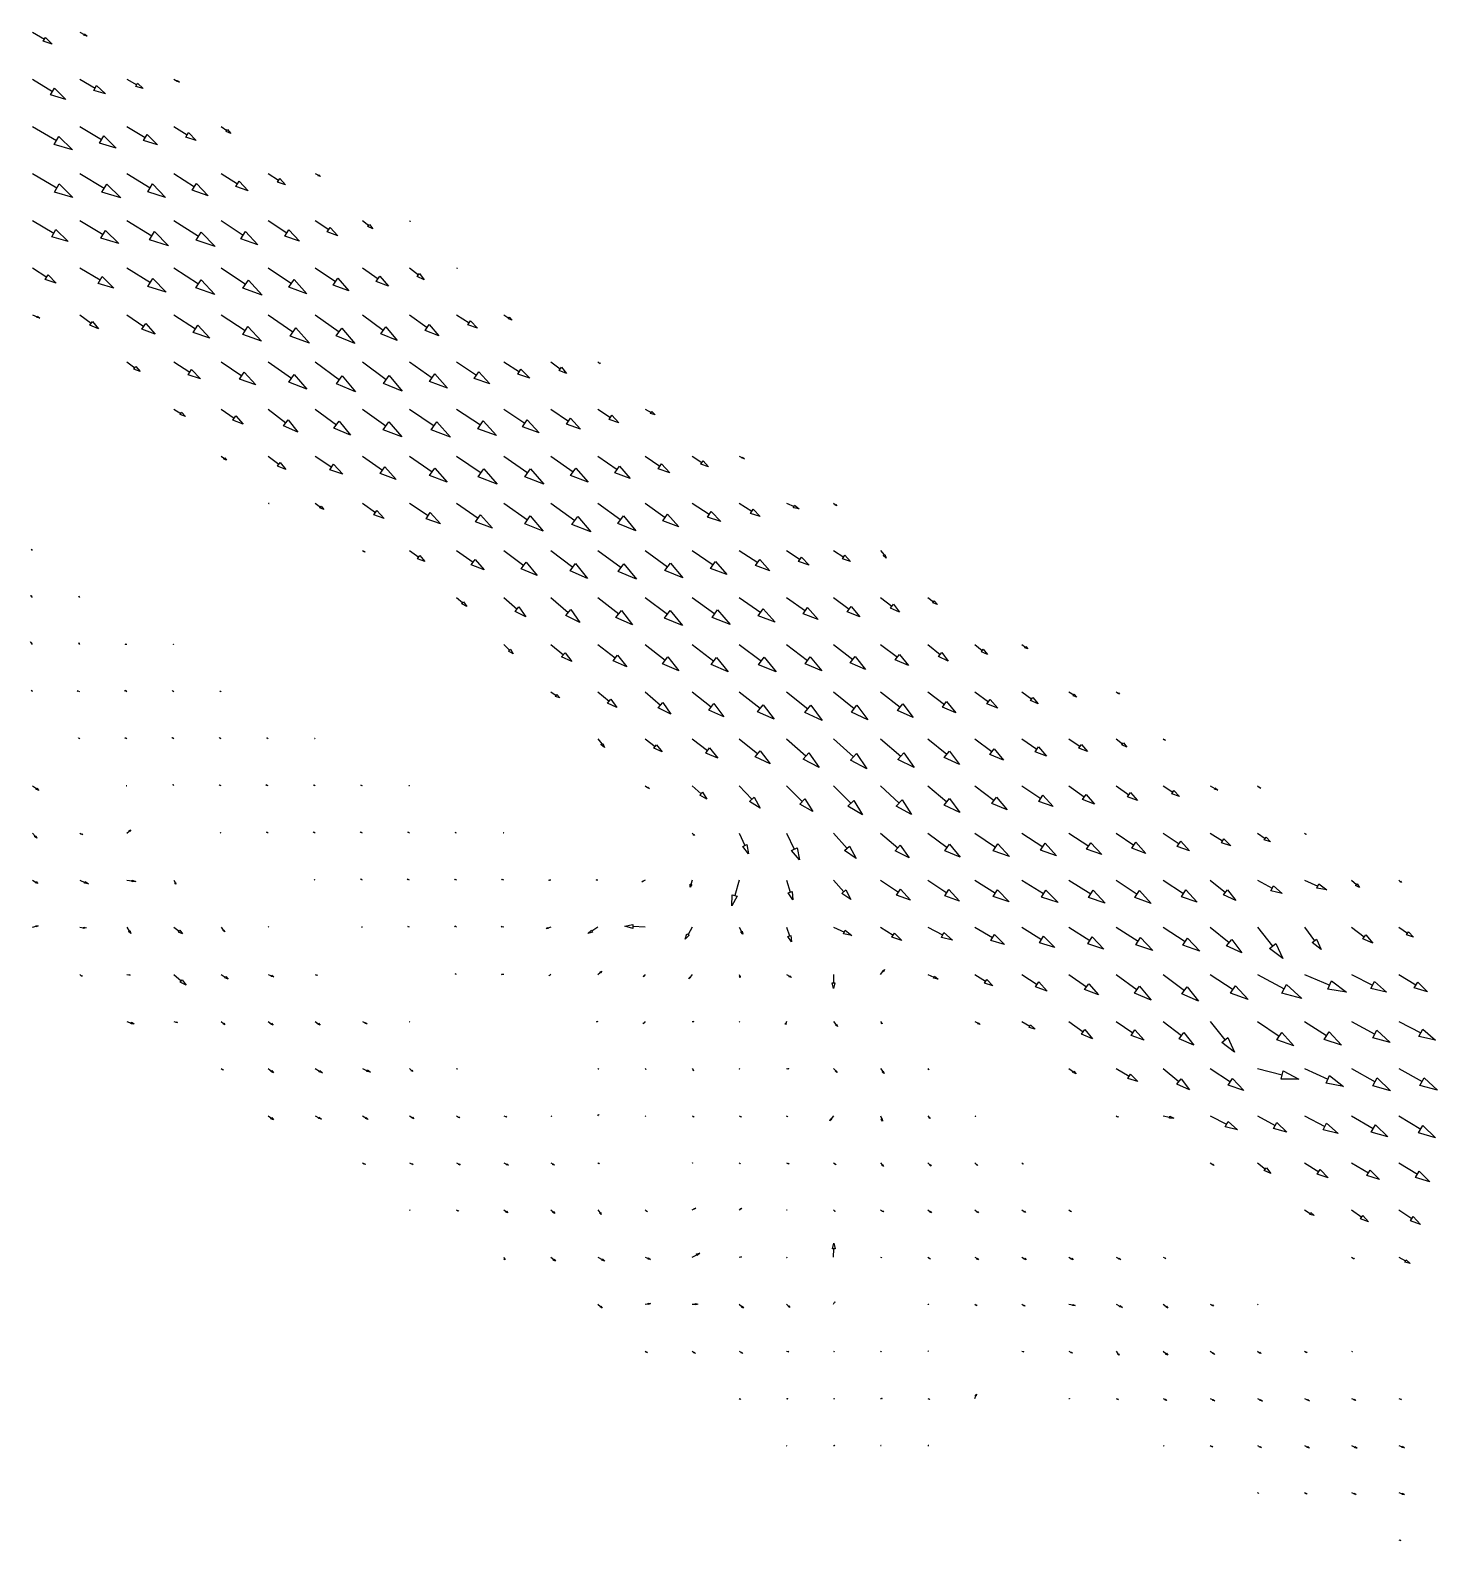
# Model space of a CAD drawing. Extents: x 64425 to 71228, y 9509 to 12475.
# Drawn here: x 68774 to 69522, y 10424 to 11226 of the extents above; entities that cross this region are included whole.
import ezdxf

# ---------------------------------------------------------------- set-up
doc = ezdxf.new("R2010")
doc.units = 0

# ---------------------------------------------------------------- blocks, each defined once
blk = doc.blocks.new('vector')
at = {"color": 0}
for points in [[(0, 0, 0), (0.6, 0, 0)], [(1, 0, 0), (0.6, -0.1, 0), (0.6, 0.1, 0), (1, 0, 0)]]:
    blk.add_polyline3d(points, dxfattribs=at)

msp = doc.modelspace()

# ---------------------------------------------------------------- block references
at = {"color": 7}
for p, xscale, yscale, rotation in [((68775, 11225), 12.1687159895, 12.1687159895, -31.3330945836), ((68800, 11225), 4.46586961619, 4.46586961619, -28.5834530339), ((68775, 11200), 20.5426169009, 20.5426169009, -31.4018367057), ((68800, 11200), 15.6473914305, 15.6473914305, -29.7010724505), ((68825, 11200), 9.97184896951, 9.97184896951, -29.5691946525), ((68850, 11200), 3.28189821692, 3.28189821692, -27.9017828767), ((68775, 11175), 24.4909018873, 24.4909018873, -30.6920664579), ((68800, 11175), 22.5353301386, 22.5353301386, -30.7798544325), ((68825, 11175), 19.0214220244, 19.0214220244, -31.1305960046), ((68850, 11175), 13.8934656184, 13.8934656184, -32.6265796317), ((68875, 11175), 6.35863212318, 6.35863212318, -35.6291728816), ((68775, 11150), 24.8983931678, 24.8983931678, -30.9708940441), ((68800, 11150), 25.2728446995, 25.2728446995, -30.7333179764), ((68825, 11150), 24.1352064288, 24.1352064288, -31.681822594), ((68850, 11150), 21.6029917083, 21.6029917083, -33.1842367077), ((68875, 11150), 17.1096197051, 17.1096197051, -32.4150526446), ((68900, 11150), 11.020496813, 11.020496813, -33.0046300762), ((68925, 11150), 3.21895014426, 3.21895014426, -28.871713647), ((68775, 11125), 21.8085989609, 21.8085989609, -30.4984649772), ((68800, 11125), 24.093719443, 24.093719443, -30.3252960563), ((68825, 11125), 25.8770561816, 25.8770561816, -31.3085202096), ((68850, 11125), 25.7480996141, 25.7480996141, -32.2121538985), ((68875, 11125), 23.4081310489, 23.4081310489, -33.4531289291), ((68900, 11125), 19.8083337934, 19.8083337934, -33.1960403925), ((68925, 11125), 14.3350135245, 14.3350135245, -33.8677177784), ((68950, 11125), 7.04823778905, 7.04823778905, -37.6812691244), ((68975, 11125), 0.671815403283, 0.671815403283, -52.4279368295), ((68825, 11100), 24.5011694383, 24.5011694383, -32.0458244182), ((68850, 11100), 25.9634308919, 25.9634308919, -33.1242202564), ((68875, 11100), 26.1405225687, 26.1405225687, -33.7697030155), ((68900, 11100), 24.8001559438, 24.8001559438, -34.0729763774), ((68775, 11100), 14.9266835909, 14.9266835909, -33.498459046), ((68800, 11100), 21.0052553909, 21.0052553909, -31.0301799091), ((68925, 11100), 21.6978016964, 21.6978016964, -34.6054972572), ((68950, 11100), 16.9135736547, 16.9135736547, -35.1201450943), ((68975, 11100), 10.1209255452, 10.1209255452, -39.2296477737), ((69000, 11100), 0.612364781074, 0.612364781074, -44.7734417883), ((68775, 11075), 4.23291185008, 4.23291185008, -24.2385170278), ((68800, 11075), 12.4491163337, 12.4491163337, -36.5623480721), ((68825, 11075), 18.2344025023, 18.2344025023, -34.2625069678), ((68850, 11075), 22.8039901859, 22.8039901859, -33.0666535181), ((68875, 11075), 25.5522075182, 25.5522075182, -33.034264541), ((68900, 11075), 26.5392691327, 26.5392691327, -34.6136677273), ((68925, 11075), 25.8766943261, 25.8766943261, -35.8256894233), ((68950, 11075), 23.0116234092, 23.0116234092, -36.5221810135), ((68975, 11075), 19.1808264133, 19.1808264133, -35.5395905), ((69000, 11075), 13.160733808, 13.160733808, -32.4236553971), ((69025, 11075), 5.39469632938, 5.39469632938, -32.2416389035), ((68825, 11050), 8.76607166617, 8.76607166617, -35.6979829549), ((68850, 11050), 16.697446042, 16.697446042, -32.276489162), ((68875, 11050), 22.0724926784, 22.0724926784, -33.4336035767), ((68900, 11050), 25.1375498075, 25.1375498075, -35.12361143), ((68925, 11050), 26.4854555187, 26.4854555187, -36.5717376791), ((68950, 11050), 26.2325220532, 26.2325220532, -36.3110430636), ((68975, 11050), 24.4920608079, 24.4920608079, -34.7425615698), ((69000, 11050), 21.0736283634, 21.0736283634, -33.4006762183), ((69025, 11050), 16.2874755272, 16.2874755272, -31.8824726895), ((69050, 11050), 10.3331355755, 10.3331355755, -35.8762925207), ((69075, 11050), 1.4560186781, 1.4560186781, -40.721837819), ((68850, 11025), 7.17695281492, 7.17695281492, -32.6623409544), ((68875, 11025), 14.1427701626, 14.1427701626, -34.1224273164), ((68900, 11025), 19.8915639273, 19.8915639273, -38.0541426489), ((68925, 11025), 23.2789392397, 23.2789392397, -36.340003221), ((68950, 11025), 25.5559295265, 25.5559295265, -35.3282340224), ((68975, 11025), 26.3702559967, 26.3702559967, -34.3505977463), ((69000, 11025), 25.299093912, 25.299093912, -33.482983664), ((69025, 11025), 22.5874918954, 22.5874918954, -33.8027661046), ((69050, 11025), 19.01715359, 19.01715359, -34.3348223101), ((69075, 11025), 13.3366872643, 13.3366872643, -33.5659699083), ((69100, 11025), 6.14836815081, 6.14836815081, -29.3361649703), ((68875, 11000), 3.53435986469, 3.53435986469, -35.3593627658), ((68900, 11000), 11.7799938762, 11.7799938762, -37.2591759764), ((68925, 11000), 17.4455201845, 17.4455201845, -33.2860119426), ((68950, 11000), 21.7613316227, 21.7613316227, -34.9301131234), ((68975, 11000), 24.3028571288, 24.3028571288, -34.7781373049), ((69000, 11000), 26.1833524877, 26.1833524877, -34.4514948038), ((69025, 11000), 25.8796429937, 25.8796429937, -34.789060198), ((69050, 11000), 24.227146647, 24.227146647, -34.943071916), ((69075, 11000), 20.7179771235, 20.7179771235, -34.6586754709), ((69100, 11000), 15.8560402107, 15.8560402107, -33.9917495124), ((69125, 11000), 10.3573953898, 10.3573953898, -32.9099004938), ((69150, 11000), 3.05947329162, 3.05947329162, -26.8883951245), ((68900, 10975), 0.602059912413, 0.602059912413, -12.8082090008), ((68925, 10975), 5.67276875673, 5.67276875673, -35.783811137), ((68950, 10975), 14.0976222899, 14.0976222899, -35.3456021984), ((68975, 10975), 19.687862084, 19.687862084, -33.5704052566), ((69000, 10975), 23.1830882282, 23.1830882282, -34.8560957388), ((69025, 10975), 25.652567498, 25.652567498, -35.0161925063), ((69050, 10975), 26.0434316855, 26.0434316855, -35.3805852918), ((69075, 10975), 24.8408697756, 24.8408697756, -35.8779275109), ((69100, 10975), 21.8718558402, 21.8718558402, -35.0748484855), ((69125, 10975), 17.9597576627, 17.9597576627, -32.5245116749), ((69150, 10975), 13.1158571138, 13.1158571138, -32.4516395504), ((69175, 10975), 7.39712185105, 7.39712185105, -22.9814748588), ((69200, 10975), 2.33643596936, 2.33643596936, -37.1831692488), ((68775, 10950), 1.01500144856, 1.01500144856, 138.68410192), ((68950, 10950), 1.81119557393, 1.81119557393, -31.741322318), ((68975, 10950), 10.111231613, 10.111231613, -36.0685648127), ((69000, 10950), 17.9037444432, 17.9037444432, -35.4825834514), ((69025, 10950), 22.1884744583, 22.1884744583, -36.8857652802), ((69050, 10950), 24.513235124, 24.513235124, -37.46287452), ((69075, 10950), 25.4823819517, 25.4823819517, -36.6203149719), ((69100, 10950), 24.6955565532, 24.6955565532, -35.8792160816), ((69125, 10950), 22.4973795709, 22.4973795709, -34.7582142665), ((69150, 10950), 19.5314532658, 19.5314532658, -33.4149921767), ((69175, 10950), 14.5309534749, 14.5309534749, -32.9730281698), ((69200, 10950), 10.7938432994, 10.7938432994, -32.9198474925), ((69225, 10950), 5.05163576007, 5.05163576007, -53.061233311), ((68775, 10925), 1.47291691576, 1.47291691576, 133.530097549), ((68800, 10925), 0.912682258469, 0.912682258469, 124.084705358), ((69025, 10925), 15.6326688406, 15.6326688406, -41.23091513), ((69050, 10925), 20.2888973371, 20.2888973371, -40.819134455), ((69075, 10925), 23.45037775, 23.45037775, -38.3357679858), ((69100, 10925), 24.7304807525, 24.7304807525, -36.8336447032), ((69125, 10925), 24.6552237213, 24.6552237213, -35.4103873446), ((69150, 10925), 23.1421893632, 23.1421893632, -34.6639435944), ((69175, 10925), 20.5061417236, 20.5061417236, -34.8255619392), ((69200, 10925), 17.3377131377, 17.3377131377, -36.3446616169), ((69225, 10925), 12.6966428425, 12.6966428425, -37.2872806902), ((69000, 10925), 7.13112686543, 7.13112686543, -41.2970535408), ((69250, 10925), 6.41455205529, 6.41455205529, -35.6056969229), ((68775, 10900), 1.89959740253, 1.89959740253, 127.28672336), ((69075, 10900), 19.337833869, 19.337833869, -37.599165456), ((69100, 10900), 22.6408691379, 22.6408691379, -37.8004614118), ((69125, 10900), 24.047486373, 24.047486373, -37.0767736968), ((69150, 10900), 24.3575595071, 24.3575595071, -36.5174943347), ((69175, 10900), 23.4379204386, 23.4379204386, -36.4945956458), ((69200, 10900), 21.5760411986, 21.5760411986, -37.8254413326), ((68800, 10900), 0.99411310325, 0.99411310325, 117.575159946), ((68825, 10900), 0.870994352894, 0.870994352894, 168.22807823), ((68850, 10900), 0.336242770143, 0.336242770143, 144.502370149), ((69025, 10900), 7.00872936933, 7.00872936933, -43.7211188256), ((69050, 10900), 14.2764213222, 14.2764213222, -39.1476198977), ((69225, 10900), 18.5034180028, 18.5034180028, -36.710143404), ((69250, 10900), 14.0121422716, 14.0121422716, -38.6328328346), ((69275, 10900), 8.4507592756, 8.4507592756, -37.9494609455), ((69300, 10900), 3.83235295288, 3.83235295288, -36.2371981811), ((68775, 10875), 0.940239053343, 0.940239053343, 125.081432901), ((68800, 10875), 1.4782656489, 1.4782656489, 161.444591049), ((68825, 10875), 1.32550731693, 1.32550731693, 143.601641007), ((68850, 10875), 1.208778461, 1.208778461, 150.153265369), ((68875, 10875), 0.754267129165, 0.754267129165, 149.191189358), ((69050, 10875), 5.8287541302, 5.8287541302, -34.3886005202), ((69075, 10875), 12.9909942765, 12.9909942765, -39.7756133322), ((69100, 10875), 18.1024857497, 18.1024857497, -40.9206460224), ((69125, 10875), 21.5126549754, 21.5126549754, -38.3143847363), ((69150, 10875), 23.6226183719, 23.6226183719, -38.0611709784), ((69175, 10875), 24.3235635502, 24.3235635502, -38.6213837836), ((69200, 10875), 23.6297713932, 23.6297713932, -39.1480240481), ((69225, 10875), 22.0494699261, 22.0494699261, -38.3661044845), ((69250, 10875), 18.6498751203, 18.6498751203, -36.9444913342), ((69275, 10875), 15.0781872475, 15.0781872475, -35.5940107557), ((69300, 10875), 10.8126156842, 10.8126156842, -36.457193279), ((69325, 10875), 5.02500563246, 5.02500563246, -33.7571654425), ((69350, 10875), 2.24522879823, 2.24522879823, -33.8067642907), ((68800, 10850), 0.813322010875, 0.813322010875, 142.673670391), ((68825, 10850), 1.2181596885, 1.2181596885, 149.518841085), ((68850, 10850), 1.41114924162, 1.41114924162, 147.400588323), ((68875, 10850), 1.28866877506, 1.28866877506, 146.297742485), ((68900, 10850), 0.949849990496, 0.949849990496, 148.016388764), ((68925, 10850), 0.484373914899, 0.484373914899, 148.916700824), ((69075, 10850), 5.706628262, 5.706628262, -52.7265148445), ((69100, 10850), 11.3259287573, 11.3259287573, -37.3085887273), ((69125, 10850), 17.1106027742, 17.1106027742, -36.8114689766), ((69150, 10850), 21.0345079986, 21.0345079986, -38.9240519985), ((69175, 10850), 23.0276670817, 23.0276670817, -41.052785875), ((69200, 10850), 23.8009973766, 23.8009973766, -41.6544491588), ((69225, 10850), 23.4840897979, 23.4840897979, -40.343770872), ((69250, 10850), 21.6949904793, 21.6949904793, -38.8657025027), ((69275, 10850), 18.9263831458, 18.9263831458, -36.4983495754), ((69300, 10850), 16.0423338246, 16.0423338246, -35.0229494663), ((69325, 10850), 11.932521472, 11.932521472, -34.1727961794), ((69350, 10850), 7.17725998394, 7.17725998394, -37.3397101144), ((69375, 10850), 1.3931021807, 1.3931021807, -34.6784055116), ((68775, 10825), 4.03365893712, 4.03365893712, -35.7567510928), ((68825, 10825), 0.366824113233, 0.366824113233, 156.550529431), ((68850, 10825), 0.950026895915, 0.950026895915, 124.976944577), ((68875, 10825), 1.22906207359, 1.22906207359, 148.596526402), ((68900, 10825), 1.34305883104, 1.34305883104, 151.24695936), ((68925, 10825), 1.17460233258, 1.17460233258, 149.880911511), ((68950, 10825), 0.881810193365, 0.881810193365, 151.181539466), ((68975, 10825), 0.378774009941, 0.378774009941, 139.472186747), ((69100, 10825), 2.65063506459, 2.65063506459, -29.4925760163), ((69125, 10825), 10.4954348403, 10.4954348403, -41.3167621872), ((69150, 10825), 16.1535519661, 16.1535519661, -46.6366660748), ((69175, 10825), 19.5722157464, 19.5722157464, -44.1008215741), ((69200, 10825), 21.6971120599, 21.6971120599, -44.8338550578), ((69225, 10825), 22.342234446, 22.342234446, -42.54906739), ((69250, 10825), 22.0741831536, 22.0741831536, -39.4422173259), ((69275, 10825), 21.3918717803, 21.3918717803, -36.5419736781), ((69300, 10825), 19.9429040488, 19.9429040488, -33.3110569466), ((69325, 10825), 16.6194773658, 16.6194773658, -35.5088857812), ((69350, 10825), 13.7201537862, 13.7201537862, -34.1893259436), ((69375, 10825), 10.2156137781, 10.2156137781, -32.5878035975), ((69400, 10825), 4.58843655598, 4.58843655598, -28.8470717401), ((69425, 10825), 2.11212841105, 2.11212841105, -35.0127321245), ((68775, 10800), 3.51843492154, 3.51843492154, -51.1422376098), ((68800, 10800), 1.85905711519, 1.85905711519, -26.028732921), ((68825, 10800), 2.74829327143, 2.74829327143, 40.0584758994), ((68875, 10800), 0.66188460448, 0.66188460448, 147.114196544), ((68900, 10800), 1.06112340385, 1.06112340385, 149.700846236), ((68925, 10800), 1.27431225141, 1.27431225141, 151.792453681), ((68950, 10800), 1.34756362786, 1.34756362786, 150.697712655), ((68975, 10800), 1.05867221135, 1.05867221135, 150.515751905), ((69000, 10800), 0.837972939592, 0.837972939592, 161.488346032), ((69025, 10800), 0.375778919114, 0.375778919114, 149.804520452), ((69125, 10800), 1.78779630958, 1.78779630958, -49.5008494662), ((69150, 10800), 12.0056700952, 12.0056700952, -66.0918588892), ((69175, 10800), 15.862250228, 15.862250228, -63.5958642298), ((69200, 10800), 18.0874586195, 18.0874586195, -48.367427331), ((69225, 10800), 20.1499235174, 20.1499235174, -40.9031008611), ((69250, 10800), 21.4702531852, 21.4702531852, -36.6201052117), ((69275, 10800), 22.2135720015, 22.2135720015, -34.2742173395), ((69300, 10800), 22.0352231519, 22.0352231519, -33.1857715111), ((69325, 10800), 20.8672140278, 20.8672140278, -33.2787375891), ((69350, 10800), 19.0961429767, 19.0961429767, -34.3091589223), ((69375, 10800), 16.8894577271, 16.8894577271, -34.0657665214), ((69400, 10800), 12.8771126575, 12.8771126575, -32.1382346543), ((69425, 10800), 8.30960636521, 8.30960636521, -34.3391753917), ((69450, 10800), 1.20792989253, 1.20792989253, -37.5145369285), ((68775, 10775), 3.30519344389, 3.30519344389, -31.7994867234), ((68800, 10775), 4.97591552165, 4.97591552165, -23.9202240498), ((68825, 10775), 4.72636177814, 4.72636177814, -7.91691403213), ((68850, 10775), 2.31466980668, 2.31466980668, -64.3024678566), ((68925, 10775), 0.794441028318, 0.794441028318, 149.189374917), ((68950, 10775), 1.18073370367, 1.18073370367, 146.939537478), ((68975, 10775), 1.32265091046, 1.32265091046, 153.21823738), ((69000, 10775), 1.18824880515, 1.18824880515, 150.991187762), ((69025, 10775), 1.27559839755, 1.27559839755, 153.974309976), ((69050, 10775), 1.10697060904, 1.10697060904, -176.936131186), ((69075, 10775), 0.861886432408, 0.861886432408, 170.600675453), ((69100, 10775), 1.8338527829, 1.8338527829, -154.52377012), ((69125, 10775), 3.90949187424, 3.90949187424, -105.250106185), ((69150, 10775), 14.1051121283, 14.1051121283, -106.436172889), ((69175, 10775), 11.0248682466, 11.0248682466, -72.0484441411), ((69200, 10775), 13.708997395, 13.708997395, -48.0087700577), ((69225, 10775), 19.169520166, 19.169520166, -33.6138792072), ((69250, 10775), 20.1834766172, 20.1834766172, -33.2469538312), ((69275, 10775), 21.5020956656, 21.5020956656, -32.1460421038), ((69300, 10775), 22.6004605253, 22.6004605253, -31.7684025995), ((69325, 10775), 22.801559648, 22.801559648, -32.2456246899), ((69350, 10775), 22.366572523, 22.366572523, -33.3336357731), ((69375, 10775), 21.470454543, 21.470454543, -32.9017243589), ((69400, 10775), 17.2874913637, 17.2874913637, -38.790822618), ((69425, 10775), 14.8692721166, 14.8692721166, -28.5999199292), ((69450, 10775), 12.8581173285, 12.8581173285, -23.7853541274), ((69475, 10775), 5.75903286112, 5.75903286112, -43.2167586832), ((69500, 10775), 1.84910725341, 1.84910725341, -41.4862001825), ((68775, 10750), 3.11811971101, 3.11811971101, 16.1720087171), ((68800, 10750), 3.4319824095, 3.4319824095, -5.72246980095), ((68825, 10750), 3.9333527598, 3.9333527598, -57.4638201148), ((68850, 10750), 5.72073740564, 5.72073740564, -36.6195100977), ((68875, 10750), 3.10495266517, 3.10495266517, -51.7342767329), ((68900, 10750), 0.451532979999, 0.451532979999, 49.2745809266), ((68950, 10750), 0.483371054213, 0.483371054213, 148.538073612), ((68975, 10750), 0.995740123625, 0.995740123625, 150.807566997), ((69000, 10750), 1.19082903907, 1.19082903907, 144.128483752), ((69025, 10750), 1.46844433496, 1.46844433496, 161.647948754), ((69050, 10750), 2.63470649568, 2.63470649568, -166.279942821), ((69075, 10750), 6.24271703011, 6.24271703011, -147.729979303), ((69100, 10750), 10.822720765, 10.822720765, 176.705028628), ((69125, 10750), 7.29888402626, 7.29888402626, -119.866608055), ((69150, 10750), 4.20383461223, 4.20383461223, -62.3666408299), ((69175, 10750), 8.13589214156, 8.13589214156, -70.61001491), ((69200, 10750), 10.6341169219, 10.6341169219, -23.7197719815), ((69225, 10750), 13.1724370335, 13.1724370335, -31.7191300876), ((69250, 10750), 14.8737429559, 14.8737429559, -26.9688533912), ((69275, 10750), 18.2090627743, 18.2090627743, -29.7807570667), ((69300, 10750), 20.450649413, 20.450649413, -31.4857720009), ((69325, 10750), 21.8623571729, 21.8623571729, -31.9562469306), ((69350, 10750), 23.0146016553, 23.0146016553, -32.4097607932), ((69375, 10750), 23.2019337743, 23.2019337743, -33.1863868536), ((69400, 10750), 21.4929825381, 21.4929825381, -38.9865624789), ((69425, 10750), 21.3060757306, 21.3060757306, -50.938606958), ((69450, 10750), 14.7374335256, 14.7374335256, -53.5769385845), ((69475, 10750), 13.9938900962, 13.9938900962, -36.9838334188), ((69500, 10750), 9.50541571237, 9.50541571237, -33.8453266436), ((68825, 10725), 1.77578015206, 1.77578015206, -10.2856793728), ((68850, 10725), 8.59296342483, 8.59296342483, -42.0153056354), ((68875, 10725), 4.49191929726, 4.49191929726, -34.168800893), ((68900, 10725), 3.23024589702, 3.23024589702, -23.4986691291), ((69000, 10725), 0.849197297365, 0.849197297365, 157.548517888), ((69075, 10725), 2.64167690277, 2.64167690277, 40.6660393522), ((69125, 10725), 2.97518982483, 2.97518982483, -126.067212766), ((69175, 10725), 3.12518445726, 3.12518445726, -31.4782194028), ((69225, 10725), 3.31457662217, 3.31457662217, 52.2548266305), ((69250, 10725), 6.00693733356, 6.00693733356, -24.0339058283), ((69275, 10725), 11.367511434, 11.367511434, -32.3104212612), ((69300, 10725), 16.0934499367, 16.0934499367, -33.1554846548), ((69325, 10725), 18.996836807, 18.996836807, -34.8263135673), ((69350, 10725), 23.0133584045, 23.0133584045, -36.213439193), ((69375, 10725), 23.4564368597, 23.4564368597, -37.147919251), ((69400, 10725), 24.148215026, 24.148215026, -33.5980262069), ((69425, 10725), 26.8492203947, 26.8492203947, -28.3733511377), ((69450, 10725), 24.1880597334, 24.1880597334, -22.7780254062), ((69475, 10725), 20.788175888, 20.788175888, -26.7668176594), ((69500, 10725), 17.8421863985, 17.8421863985, -31.2516132904), ((68800, 10725), 1.75580922148, 1.75580922148, -40.2827917992), ((68925, 10725), 1.24702065689, 1.24702065689, -26.0413808018), ((69025, 10725), 1.21297240178, 1.21297240178, 179.880454739), ((69050, 10725), 1.17273885988, 1.17273885988, -141.570865293), ((69100, 10725), 1.41927665159, 1.41927665159, -122.340803793), ((69150, 10725), 1.68706894008, 1.68706894008, -75.4702781566), ((69200, 10725), 7.44202468551, 7.44202468551, -90.2165333984), ((69325, 10700), 15.5077754476, 15.5077754476, -36.3466171676), ((69350, 10700), 17.9430626457, 17.9430626457, -33.5858906002), ((69375, 10700), 20.5436638001, 20.5436638001, -37.4495337306), ((69400, 10700), 20.6868771821, 20.6868771821, -51.916242108), ((69425, 10700), 23.2787432036, 23.2787432036, -33.6636959733), ((69450, 10700), 23.2159209836, 23.2159209836, -32.5279734079), ((69475, 10700), 23.3449225272, 23.3449225272, -28.426480704), ((69500, 10700), 21.9551426025, 21.9551426025, -26.9051812809), ((68825, 10700), 4.14935153421, 4.14935153421, -18.4041880984), ((68850, 10700), 1.94394103556, 1.94394103556, -15.8390553529), ((68875, 10700), 2.75101379562, 2.75101379562, -41.8871981176), ((68900, 10700), 3.25884531652, 3.25884531652, -36.0262269971), ((68925, 10700), 3.190155229, 3.190155229, -37.671688811), ((68950, 10700), 2.83447303341, 2.83447303341, -26.7483186633), ((68975, 10700), 0.243711057074, 0.243711057074, -54.2027465931), ((69075, 10700), 0.807183654732, 0.807183654732, -170.265115584), ((69100, 10700), 1.58088169447, 1.58088169447, -125.511400189), ((69125, 10700), 0.839279042544, 0.839279042544, -3.74349335423), ((69150, 10700), 0.409771137463, 0.409771137463, -42.9622918582), ((69175, 10700), 1.73801735707, 1.73801735707, -107.23806593), ((69200, 10700), 3.41691760206, 3.41691760206, -51.2735727522), ((69225, 10700), 1.47991689304, 1.47991689304, -54.5642904631), ((69275, 10700), 3.32742122465, 3.32742122465, -27.8053311609), ((69300, 10700), 8.11448965651, 8.11448965651, -30.5714283357), ((69425, 10675), 22.6651002427, 22.6651002427, -14.3373135457), ((69450, 10675), 22.7027354839, 22.7027354839, -24.4557809674), ((69475, 10675), 23.7653470087, 23.7653470087, -29.509149835), ((69500, 10675), 23.6281745851, 23.6281745851, -29.1368957012), ((68875, 10675), 1.58276019809, 1.58276019809, -34.4107035218), ((68900, 10675), 3.55676600966, 3.55676600966, -37.5664111991), ((68925, 10675), 4.36277179662, 4.36277179662, -30.8971938554), ((68950, 10675), 4.70178397818, 4.70178397818, -23.4079492244), ((68975, 10675), 2.32670849369, 2.32670849369, -41.8478529194), ((69000, 10675), 0.646176291174, 0.646176291174, -31.1184894138), ((69075, 10675), 0.555977762952, 0.555977762952, -36.6600141859), ((69100, 10675), 0.786534497453, 0.786534497453, -42.7113822189), ((69125, 10675), 1.37323779086, 1.37323779086, -54.6929785524), ((69150, 10675), 0.42372872254, 0.42372872254, -43.1441212523), ((69175, 10675), 1.35067030942, 1.35067030942, -3.54790231122), ((69200, 10675), 2.92068335897, 2.92068335897, -45.4320414209), ((69225, 10675), 3.30104306896, 3.30104306896, -53.2820560333), ((69250, 10675), 0.924195564609, 0.924195564609, -43.7903896302), ((69325, 10675), 4.78913751003, 4.78913751003, -36.0357467302), ((69350, 10675), 13.405613471, 13.405613471, -30.4725491133), ((69375, 10675), 17.8828159699, 17.8828159699, -39.0962532153), ((69400, 10675), 21.27829204, 21.27829204, -33.0680189752), ((68900, 10650), 3.53510626963, 3.53510626963, -37.3123815372), ((68925, 10650), 3.68455024381, 3.68455024381, -28.5628336668), ((68950, 10650), 3.5288843108, 3.5288843108, -32.6134458846), ((68975, 10650), 2.81198704724, 2.81198704724, -33.3695625497), ((69000, 10650), 2.12356006961, 2.12356006961, -33.4810474127), ((69025, 10650), 1.79087988419, 1.79087988419, -23.6833513989), ((69050, 10650), 0.745082787401, 0.745082787401, -36.7029418948), ((69075, 10650), 0.84363913505, 0.84363913505, 57.9530101118), ((69100, 10650), 0.593904527523, 0.593904527523, -39.2281308553), ((69125, 10650), 1.30010817516, 1.30010817516, -34.8590299943), ((69150, 10650), 1.450192844, 1.450192844, -32.9747947723), ((69175, 10650), 0.855484125831, 0.855484125831, -42.8575521314), ((69200, 10650), 3.39597662021, 3.39597662021, -125.925289481), ((69225, 10650), 2.96865679937, 2.96865679937, -70.6087595546), ((69250, 10650), 1.97319942398, 1.97319942398, -49.8228155885), ((69275, 10650), 0.696066132518, 0.696066132518, -38.1321778027), ((69350, 10650), 1.5626931728, 1.5626931728, -31.4188454551), ((69375, 10650), 5.82484484156, 5.82484484156, -13.0769771017), ((69400, 10650), 16.2459037137, 16.2459037137, -27.1461821342), ((69425, 10650), 17.8640330586, 17.8640330586, -29.0808633838), ((69450, 10650), 20.2616202536, 20.2616202536, -27.6852824573), ((69475, 10650), 22.1909542184, 22.1909542184, -30.2508665219), ((69500, 10650), 22.7234533938, 22.7234533938, -31.2238820177), ((68950, 10625), 1.9168556351, 1.9168556351, -29.6570282463), ((68975, 10625), 2.09481203182, 2.09481203182, -25.8552541327), ((69000, 10625), 2.26793982071, 2.26793982071, -31.7068089526), ((69025, 10625), 2.80191487983, 2.80191487983, -26.6125689563), ((69050, 10625), 2.38156276466, 2.38156276466, -32.840963412), ((69075, 10625), 0.979394655013, 0.979394655013, -33.518718863), ((69125, 10625), 0.2072911045, 0.2072911045, -29.7529329093), ((69150, 10625), 0.874250821649, 0.874250821649, -43.0102264618), ((69175, 10625), 1.59484980016, 1.59484980016, -20.631945685), ((69200, 10625), 1.75472591362, 1.75472591362, -32.9473432989), ((69225, 10625), 2.39553977386, 2.39553977386, -51.4557571622), ((69250, 10625), 2.51838170964, 2.51838170964, -42.149521344), ((69275, 10625), 2.01073466176, 2.01073466176, -41.7661515197), ((69300, 10625), 0.986967360323, 0.986967360323, -40.4518652405), ((69400, 10625), 2.55639093218, 2.55639093218, -35.0753031644), ((69425, 10625), 9.01705444686, 9.01705444686, -38.5659357112), ((69450, 10625), 14.773683041, 14.773683041, -32.1101770279), ((69475, 10625), 17.2181504558, 17.2181504558, -30.7368250053), ((69500, 10625), 19.3226804783, 19.3226804783, -31.5003166308), ((68975, 10600), 0.355351654164, 0.355351654164, -27.256156448), ((69000, 10600), 1.34390770829, 1.34390770829, -30.7844250553), ((69025, 10600), 2.59621321492, 2.59621321492, -34.644857845), ((69050, 10600), 2.80851188407, 2.80851188407, -39.3594305646), ((69075, 10600), 2.94754905099, 2.94754905099, -53.4311202076), ((69100, 10600), 1.58797135822, 1.58797135822, -36.8965979825), ((69125, 10600), 2.13479999051, 2.13479999051, 26.5155412412), ((69150, 10600), 1.69739195386, 1.69739195386, 37.9289246941), ((69175, 10600), 0.340183396002, 0.340183396002, -10.5188433519), ((69200, 10600), 1.22628539131, 1.22628539131, -40.0864716292), ((69225, 10600), 2.0190867908, 2.0190867908, -29.6714675959), ((69250, 10600), 2.45628410951, 2.45628410951, -35.8218088203), ((69275, 10600), 2.55301667949, 2.55301667949, -37.1017541087), ((69300, 10600), 2.32531139337, 2.32531139337, -32.6642693506), ((69325, 10600), 1.55120812468, 1.55120812468, -35.8407876613), ((69450, 10600), 5.94805236923, 5.94805236923, -30.2732327956), ((69475, 10600), 10.8887899926, 10.8887899926, -35.3229236075), ((69500, 10600), 13.8697247104, 13.8697247104, -33.4047319737), ((69200, 10575), 7.36714525326, 7.36714525326, 87.9751292548), ((69025, 10575), 1.5860377167, 1.5860377167, -67.6053064256), ((69050, 10575), 3.35607731531, 3.35607731531, -40.3383033792), ((69075, 10575), 4.23516499949, 4.23516499949, -30.2244302385), ((69100, 10575), 3.2342081282, 3.2342081282, -22.6477066075), ((69125, 10575), 4.57361158204, 4.57361158204, 26.8052781734), ((69150, 10575), 1.24003447386, 1.24003447386, 5.17502867554), ((69175, 10575), 0.553082014135, 0.553082014135, -59.5077400522), ((69225, 10575), 0.834898939258, 0.834898939258, -26.1332823998), ((69250, 10575), 1.85546640433, 1.85546640433, -35.2114525866), ((69275, 10575), 2.40675295815, 2.40675295815, -35.061906228), ((69300, 10575), 2.66365525772, 2.66365525772, -32.6913149101), ((69325, 10575), 2.70351607816, 2.70351607816, -32.3507894394), ((69350, 10575), 2.79459836632, 2.79459836632, -27.6139263995), ((69375, 10575), 1.63552172615, 1.63552172615, -28.8255785538), ((69475, 10575), 1.76899608569, 1.76899608569, -36.4328299262), ((69500, 10575), 6.9073422161, 6.9073422161, -29.4970946282), ((69075, 10550), 3.04255383282, 3.04255383282, -42.4133387631), ((69100, 10550), 2.94444635952, 2.94444635952, 7.26870076861), ((69125, 10550), 2.94500157782, 2.94500157782, 0.989570935501), ((69150, 10550), 3.12299964132, 3.12299964132, -43.8947957407), ((69175, 10550), 2.51063180897, 2.51063180897, -41.9144755186), ((69200, 10550), 1.43810256635, 1.43810256635, 60.7240972791), ((69250, 10550), 0.599633584651, 0.599633584651, -19.8607932946), ((69275, 10550), 1.40863184476, 1.40863184476, -33.5183806229), ((69300, 10550), 2.02009590481, 2.02009590481, -31.5960637822), ((69325, 10550), 3.40773033788, 3.40773033788, -11.3369670516), ((69350, 10550), 3.81388920603, 3.81388920603, -26.0141061482), ((69375, 10550), 3.23544487214, 3.23544487214, -38.516404623), ((69400, 10550), 1.9130926517, 1.9130926517, -30.488126078), ((69425, 10550), 0.522979447991, 0.522979447991, -27.9704381363), ((69100, 10525), 1.43318434661, 1.43318434661, -26.9272360815), ((69125, 10525), 2.07957202529, 2.07957202529, -34.2545883027), ((69150, 10525), 2.19490307815, 2.19490307815, -30.5453828759), ((69175, 10525), 1.31796405685, 1.31796405685, -8.74541164056), ((69200, 10525), 0.523431968116, 0.523431968116, -22.9734590121), ((69225, 10525), 0.411369474227, 0.411369474227, -29.2252839621), ((69250, 10525), 0.364006853217, 0.364006853217, 13.7435246804), ((69300, 10525), 1.00923286133, 1.00923286133, -11.6552661235), ((69325, 10525), 2.19395441726, 2.19395441726, -28.8954211561), ((69350, 10525), 2.68122928353, 2.68122928353, -52.2422772298), ((69375, 10525), 3.21467521396, 3.21467521396, -39.9910255332), ((69400, 10525), 2.87470382125, 2.87470382125, -34.1270154629), ((69425, 10525), 2.3150634644, 2.3150634644, -31.3178875338), ((69450, 10525), 1.56739796622, 1.56739796622, -25.9869692768), ((69475, 10525), 0.60146008945, 0.60146008945, -26.7137552919), ((69275, 10500), 2.48662751797, 2.48662751797, 70.4654900724), ((69150, 10500), 0.967182088326, 0.967182088326, -36.5511792968), ((69175, 10500), 0.792125871579, 0.792125871579, -18.0431971043), ((69200, 10500), 0.595834968993, 0.595834968993, -23.7900012362), ((69225, 10500), 0.829793231191, 0.829793231191, 1.66523986428), ((69250, 10500), 1.3069489646, 1.3069489646, -26.1679892848), ((69325, 10500), 0.319688234244, 0.319688234244, -29.3780538723), ((69350, 10500), 1.38820832626, 1.38820832626, -26.9880314685), ((69375, 10500), 2.21584354362, 2.21584354362, -28.8658360028), ((69400, 10500), 2.74621157763, 2.74621157763, -28.252140123), ((69425, 10500), 2.96428178381, 2.96428178381, -28.3298284915), ((69450, 10500), 2.89432026525, 2.89432026525, -25.3532100915), ((69475, 10500), 2.48567394494, 2.48567394494, -24.2678677377), ((69500, 10500), 1.64087233943, 1.64087233943, -21.6315472863), ((69175, 10475), 0.345675959228, 0.345675959228, -57.0994796727), ((69200, 10475), 0.80775736251, 0.80775736251, 4.01081697489), ((69225, 10475), 0.336418889114, 0.336418889114, 0.315547816807), ((69250, 10475), 0.537113371284, 0.537113371284, 4.11255477646), ((69375, 10475), 0.533322958765, 0.533322958765, -28.8412370774), ((69400, 10475), 1.48755254634, 1.48755254634, -28.5834782372), ((69425, 10475), 2.35144990373, 2.35144990373, -27.7191514961), ((69450, 10475), 2.97775071635, 2.97775071635, -26.9789554566), ((69475, 10475), 3.26287967023, 3.26287967023, -26.14512982), ((69500, 10475), 3.20733905469, 3.20733905469, -21.0118632376), ((69425, 10450), 0.740234614922, 0.740234614922, -31.5840389125), ((69450, 10450), 1.65668750378, 1.65668750378, -28.7924688526), ((69475, 10450), 2.57252714835, 2.57252714835, -21.5774033074), ((69500, 10450), 3.25634683102, 3.25634683102, -18.1470620661), ((69500, 10425), 1.19412113329, 1.19412113329, -21.1197909098)]:
    msp.add_blockref('vector', p, dxfattribs=dict(at, xscale=xscale, yscale=yscale, rotation=rotation))

doc.saveas('drawing.dxf')
